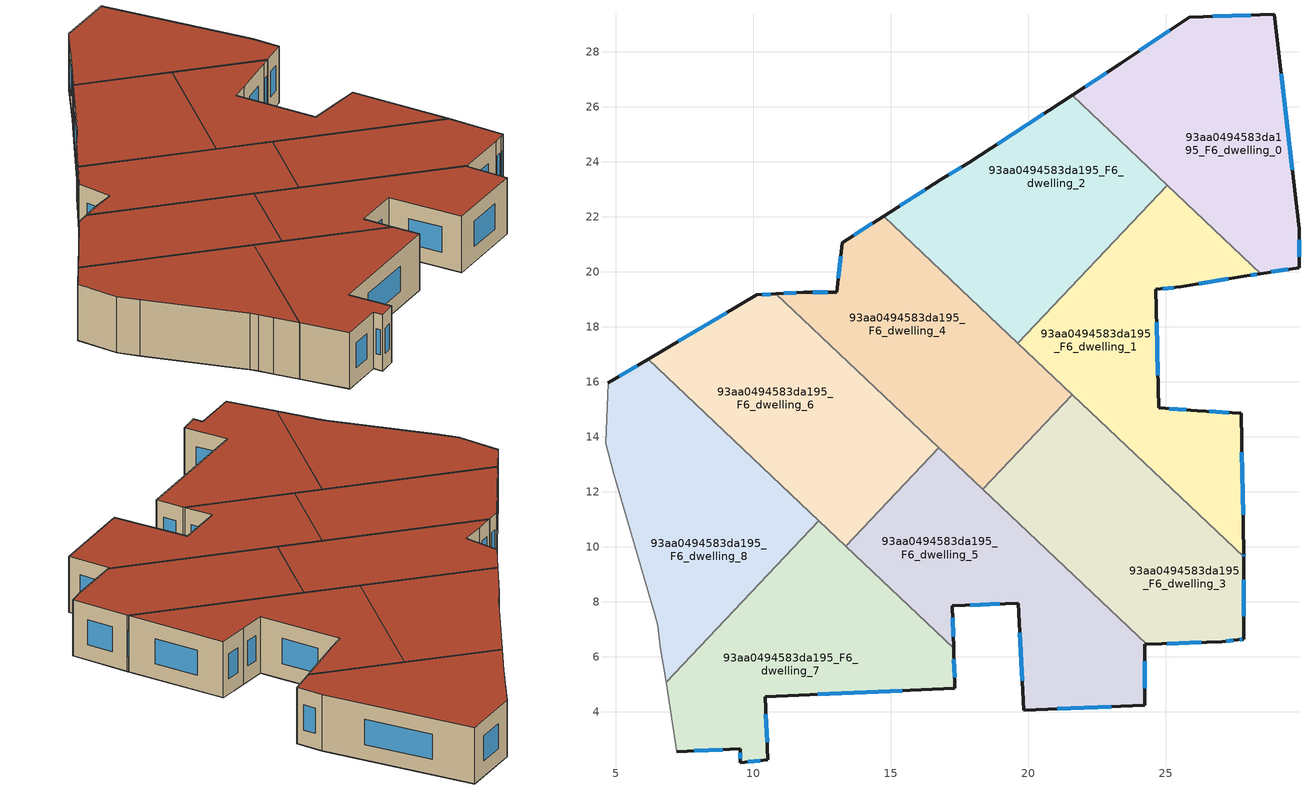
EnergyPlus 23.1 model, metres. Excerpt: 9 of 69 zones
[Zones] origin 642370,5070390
93aa0494583da195_F6_dwelling_0
 floor to 93aa0494583da195_F5_dwelling_0 (EU_floor_Construction): 29.85,20.16 29.85,21.56 28.95,29.37 25.85,29.27 24.87,28.6 25.76,22.49 28.45,19.94 z18
 floor to 93aa0494583da195_F5_dwelling_4 (EU_floor_Construction): 25.76,22.49 24.87,28.6 23.35,27.57 21.6,26.43 z18
 wall outside (EU_wall_Construction): 21.6,26.43 23.35,27.57 25.85,29.27 28.95,29.37 29.85,21.56 29.85,20.16 28.45,19.94 z18:21
 wall to 93aa0494583da195_F6_dwelling_2 (EU_wall_Construction): 25.06,23.16 21.6,26.43 z18:21
 wall to 93aa0494583da195_F6_dwelling_1 (EU_wall_Construction): 28.45,19.94 25.06,23.16 z18:21
 window (EU_Window_Construction): 29.2,27.21 29.6,23.72 / 29.85,21.18 29.85,20.55 / 29.46,20.1 28.84,20 / 22.08,26.74 22.86,27.25 / 24.04,28.04 25.16,28.8 / 26.71,29.3 28.09,29.34 z18.83:20.17
 roof outside (EU_roof_Construction): 28.95,29.37 29.85,21.56 29.85,20.16 28.45,19.94 21.6,26.43 23.35,27.57 25.85,29.27 z21
93aa0494583da195_F6_dwelling_1
 floor to 93aa0494583da195_F5_dwelling_2 (EU_floor_Construction): 24.72,16.23 24.65,19.36 25.55,19.46 26.19,19.57 25.88,21.67 23.29,21.29 19.63,17.42 22.44,14.75 22.59,14.78 22.43,15.9 z18
 floor to 93aa0494583da195_F5_dwelling_0 (EU_floor_Construction): 28.45,19.94 25.76,22.49 26.19,19.57 27.95,19.86 z18
 floor to 93aa0494583da195_F5_dwelling_1 (EU_floor_Construction): 27.85,9.64 27.85,9.75 27.75,14.86 26.15,14.96 24.74,15.06 24.72,16.23 22.43,15.9 22.59,14.78 22.62,14.58 z18
 floor to 93aa0494583da195_F5_dwelling_4 (EU_floor_Construction): 25.88,21.67 25.76,22.49 25.06,23.16 23.29,21.29 z18
 floor to 93aa0494583da195_F5_dwelling_3 (EU_floor_Construction): 22.62,14.58 22.59,14.78 22.44,14.75 z18
 wall outside (EU_wall_Construction): 28.45,19.94 27.95,19.86 25.55,19.46 24.65,19.36 24.74,15.06 26.15,14.96 27.75,14.86 27.85,9.75 27.85,9.64 z18:21
 wall to 93aa0494583da195_F6_dwelling_2 (EU_wall_Construction): 19.63,17.42 25.06,23.16 z18:21
 wall to 93aa0494583da195_F6_dwelling_3 (EU_wall_Construction): 27.85,9.64 21.6,15.54 z18:21
 wall to 93aa0494583da195_F6_dwelling_4 (EU_wall_Construction): 21.6,15.54 19.63,17.42 z18:21
 window (EU_Window_Construction): 27.28,19.75 26.21,19.57 / 25.3,19.44 24.9,19.39 / 24.67,18.17 24.72,16.25 / 25.13,15.03 25.76,14.99 / 26.59,14.93 27.3,14.89 / 27.77,13.45 27.82,11.17 / 27.85,9.72 27.85,9.67 / 28.31,19.92 28.09,19.88 z18.83:20.17
 roof outside (EU_roof_Construction): 28.45,19.94 27.95,19.86 25.55,19.46 24.65,19.36 24.74,15.06 26.15,14.96 27.75,14.86 27.85,9.75 27.85,9.64 19.63,17.42 25.06,23.16 z21
93aa0494583da195_F6_dwelling_2
 floor to 93aa0494583da195_F5_dwelling_4 (EU_floor_Construction): 23.29,21.29 25.06,23.16 21.6,26.43 17.84,23.97 17.36,23.68 17.82,20.49 z18
 floor to 93aa0494583da195_F5_dwelling_2 (EU_floor_Construction): 19.63,17.42 23.29,21.29 17.82,20.49 18.05,18.9 z18
 floor to 93aa0494583da195_F5_dwelling_6 (EU_floor_Construction): 18.05,18.9 17.36,23.68 16.84,23.37 14.75,22.03 z18
 wall outside (EU_wall_Construction): 14.75,22.03 16.84,23.37 17.84,23.97 21.6,26.43 z18:21
 wall to 93aa0494583da195_F6_dwelling_4 (EU_wall_Construction): 19.63,17.42 14.75,22.03 z18:21
 window (EU_Window_Construction): 15.33,22.4 16.26,23 / 17.12,23.53 17.57,23.8 / 18.88,24.65 20.56,25.75 z18.83:20.17
 roof outside (EU_roof_Construction): 25.06,23.16 19.63,17.42 14.75,22.03 16.84,23.37 17.84,23.97 21.6,26.43 z21
93aa0494583da195_F6_dwelling_3
 floor to 93aa0494583da195_F5_dwelling_1 (EU_floor_Construction): 27.84,6.65 27.85,9.64 22.62,14.58 23.72,7.01 24.31,6.46 27.04,6.55 z18
 floor to 93aa0494583da195_F5_dwelling_3 (EU_floor_Construction): 23.72,7.01 22.62,14.58 22.44,14.75 20.6,14.49 18.95,12.74 19.16,11.33 z18
 floor to 93aa0494583da195_F5_dwelling_5 (EU_floor_Construction): 19.15,11.34 18.95,12.74 18.34,12.1 z18
 floor to 93aa0494583da195_F5_dwelling_2 (EU_floor_Construction): 22.44,14.75 21.6,15.54 20.6,14.49 z18
 wall outside (EU_wall_Construction): 27.85,9.64 27.84,6.65 27.63,6.62 27.04,6.55 24.31,6.46 z18:21
 wall to 93aa0494583da195_F6_dwelling_4 (EU_wall_Construction): 18.34,12.1 21.6,15.54 z18:21
 wall to 93aa0494583da195_F6_dwelling_5 (EU_wall_Construction): 24.31,6.46 18.34,12.1 z18:21
 window (EU_Window_Construction): 27.78,6.64 27.69,6.63 / 27.47,6.61 27.21,6.57 / 26.29,6.53 25.07,6.48 / 27.85,8.81 27.84,7.48 z18.83:20.17
 roof outside (EU_roof_Construction): 27.85,9.64 27.84,6.65 27.63,6.62 27.04,6.55 24.31,6.46 18.34,12.1 21.6,15.54 z21
93aa0494583da195_F6_dwelling_4
 floor to 93aa0494583da195_F5_dwelling_6 (EU_floor_Construction): 18.69,14.52 18.05,18.9 14.75,22.03 13.24,21.07 13.04,19.27 12.86,19.27 13.2,16.97 16.18,14.15 z18
 floor to 93aa0494583da195_F5_dwelling_8 (EU_floor_Construction): 13.2,16.97 12.86,19.27 11.84,19.27 10.83,19.21 z18
 floor to 93aa0494583da195_F5_dwelling_2 (EU_floor_Construction): 20.6,14.49 21.6,15.54 18.05,18.9 18.74,14.21 z18
 floor to 93aa0494583da195_F5_dwelling_3 (EU_floor_Construction): 18.95,12.74 20.6,14.49 18.74,14.21 z18
 floor to 93aa0494583da195_F5_dwelling_5 (EU_floor_Construction): 18.34,12.1 18.95,12.74 18.69,14.52 16.18,14.15 z18
 wall outside (EU_wall_Construction): 10.83,19.21 11.84,19.27 13.04,19.27 13.24,21.07 14.75,22.03 z18:21
 wall to 93aa0494583da195_F6_dwelling_6 (EU_wall_Construction): 16.75,13.6 10.83,19.21 z18:21
 wall to 93aa0494583da195_F6_dwelling_5 (EU_wall_Construction): 18.34,12.1 16.75,13.6 z18:21
 window (EU_Window_Construction): 13.66,21.33 14.33,21.76 / 11.11,19.22 11.56,19.25 / 12.17,19.27 12.71,19.27 / 13.09,19.77 13.18,20.57 z18.83:20.17
 roof outside (EU_roof_Construction): 21.6,15.54 18.34,12.1 10.83,19.21 11.84,19.27 13.04,19.27 13.24,21.07 14.75,22.03 z21
93aa0494583da195_F6_dwelling_5
 floor to 93aa0494583da195_F5_dwelling_3 (EU_floor_Construction): 24.12,4.25 23.72,7.01 19.16,11.33 19.64,7.96 19.84,4.05 z18
 floor to 93aa0494583da195_F5_dwelling_1 (EU_floor_Construction): 24.24,4.25 24.24,6.45 24.31,6.46 23.72,7.01 24.12,4.25 z18
 floor to 93aa0494583da195_F5_dwelling_5 (EU_floor_Construction): 19.64,7.96 19.16,11.33 16.75,13.6 14.1,10.8 14.35,9.09 17.29,6.31 17.24,7.85 z18
 floor to 93aa0494583da195_F5_dwelling_9 (EU_floor_Construction): 14.31,9.33 14.1,10.8 13.37,10.02 14.12,9.31 z18
 floor adiabatic (EU_floor_Construction): 14.35,9.09 14.1,10.8 14.31,9.33 14.12,9.31 13.36,10.02 z18
 wall outside (EU_wall_Construction): 24.31,6.46 24.24,6.45 24.24,4.25 19.84,4.05 19.64,7.96 17.24,7.86 17.29,6.31 z18:21
 wall to 93aa0494583da195_F6_dwelling_6 (EU_wall_Construction): 13.36,10.02 16.75,13.6 z18:21
 wall to 93aa0494583da195_F6_dwelling_7 (EU_wall_Construction): 17.29,6.31 13.36,10.02 z18:21
 window (EU_Window_Construction): 24.24,5.84 24.24,4.86 / 23.02,4.2 21.06,4.11 / 19.78,5.13 19.69,6.88 / 18.97,7.93 17.9,7.88 / 17.25,7.43 17.27,6.74 z18.83:20.17
 roof outside (EU_roof_Construction): 24.31,6.46 24.24,6.45 24.24,4.25 19.84,4.05 19.64,7.96 17.24,7.86 17.29,6.31 13.36,10.02 16.75,13.6 z21
93aa0494583da195_F6_dwelling_6
 floor to 93aa0494583da195_F5_dwelling_8 (EU_floor_Construction): 13.93,11.93 13.2,16.97 10.83,19.21 10.14,19.17 10.08,19.14 7.51,17.61 7.86,15.24 11.69,11.6 z18
 floor to 93aa0494583da195_F5_dwelling_6 (EU_floor_Construction): 16.18,14.15 13.2,16.97 13.66,13.78 z18
 floor to 93aa0494583da195_F5_dwelling_9 (EU_floor_Construction): 7.86,15.24 7.51,17.61 6.18,16.82 z18; 13.37,10.02 14.1,10.8 13.93,11.93 11.69,11.6 z18
 floor to 93aa0494583da195_F5_dwelling_5 (EU_floor_Construction): 14.1,10.8 16.75,13.6 16.18,14.15 13.66,13.78 z18
 wall outside (EU_wall_Construction): 6.18,16.82 10.14,19.17 10.83,19.21 z18:21
 wall to 93aa0494583da195_F6_dwelling_8 (EU_wall_Construction): 12.39,10.95 6.18,16.82 z18:21
 wall to 93aa0494583da195_F6_dwelling_7 (EU_wall_Construction): 13.37,10.02 12.39,10.95 z18:21
 window (EU_Window_Construction): 10.33,19.18 10.64,19.2 / 7.27,17.47 9.04,18.52 z18.83:20.17
 roof outside (EU_roof_Construction): 16.75,13.6 13.36,10.02 6.18,16.82 10.14,19.17 10.83,19.21 z21
93aa0494583da195_F6_dwelling_7
 floor to 93aa0494583da195_F5_dwelling_5 (EU_floor_Construction): 17.34,4.85 17.29,6.31 14.35,9.09 14.98,4.75 z18
 floor to 93aa0494583da195_F5_dwelling_7 (EU_floor_Construction): 14.98,4.75 14.35,9.09 14.12,9.31 10.31,8.75 6.83,5.08 7.23,2.56 9.53,2.66 9.53,2.16 9.76,2.18 10.53,2.25 10.43,4.56 z18
 floor to 93aa0494583da195_F5_dwelling_9 (EU_floor_Construction): 14.12,9.31 12.39,10.95 10.31,8.75 z18
 wall outside (EU_wall_Construction): 17.29,6.31 17.34,4.85 10.43,4.56 10.53,2.25 9.53,2.16 9.53,2.66 7.23,2.56 z18:21
 wall adiabatic (EU_wall_Construction): 7.23,2.56 6.83,5.08 z18:21
 wall to 93aa0494583da195_F6_dwelling_8 (EU_wall_Construction): 6.83,5.08 12.39,10.95 z18:21
 window (EU_Window_Construction): 15.43,4.77 12.34,4.64 / 10.46,3.92 10.5,2.89 / 10.25,2.23 9.81,2.18 / 9.53,2.29 9.53,2.52 / 8.89,2.63 7.87,2.58 / 17.3,5.91 17.32,5.26 z18.83:20.17
 roof outside (EU_roof_Construction): 17.29,6.31 17.34,4.85 10.43,4.56 10.53,2.25 9.53,2.16 9.53,2.66 7.23,2.56 6.83,5.08 12.39,10.95 z21
93aa0494583da195_F6_dwelling_8
 floor to 93aa0494583da195_F5_dwelling_7 (EU_floor_Construction): 6.83,5.08 10.31,8.75 6.25,8.16 6.43,7.56 6.53,7.16 6.63,6.36 z18
 floor to 93aa0494583da195_F5_dwelling_9 (EU_floor_Construction): 10.31,8.75 12.39,10.95 11.69,11.6 8.45,11.13 7.86,15.24 6.18,16.82 4.73,15.97 4.63,13.76 4.93,12.66 6.25,8.16 z18
 floor to 93aa0494583da195_F5_dwelling_8 (EU_floor_Construction): 11.69,11.6 7.86,15.24 8.45,11.13 z18
 wall outside (EU_wall_Construction): 4.73,15.97 6.18,16.82 z18:21
 wall adiabatic (EU_wall_Construction): 6.83,5.08 6.63,6.36 6.53,7.16 6.43,7.56 4.93,12.66 4.63,13.76 4.73,15.97 z18:21
 window (EU_Window_Construction): 5.13,16.2 5.78,16.59 z18.83:20.17
 roof outside (EU_roof_Construction): 12.39,10.95 6.83,5.08 6.63,6.36 6.53,7.16 6.43,7.56 4.93,12.66 4.63,13.76 4.73,15.97 6.18,16.82 z21
[Building]
EU S2 Campaign: North Axis=0; Terrain=City; Solar Distribution=FullExterior
[Site:Location]
Lyon-Bron: Latitude=45.75; Longitude=5; Time Zone=1; Elevation=198
[SizingPeriod:WeatherFileDays]
AnnualSizingPeriod: Begin Month=1; Begin Day of Month=1; End Month=12; End Day of Month=31; Day of Week for Start Day=Monday; Use Weather File Daylight Saving Period=No; Use Weather File Rain and Snow Indicators=No
[MATERIAL]
EU_InternalMass_Material: Roughness=MediumRough; Thickness=0.1; Conductivity=1; Density=1800; Specific Heat=900; Thermal Absorptance=0.9; Solar Absorptance=0.7; Visible Absorptance=0.7
[MATERIAL:NOMASS] Roughness=MediumRough; Thermal Absorptance=0.9; Solar Absorptance=0.7; Visible Absorptance=0.7
Name | Thermal Resistance
EU_wall_NoMass | 1.97775
EU_roof_NoMass | 1.81626
EU_floor_NoMass | 1.84812
[WINDOWMATERIAL:SIMPLEGLAZINGSYSTEM]
EU_Window_SimpleGlazing: UFactor=3.27502; Solar Heat Gain Coefficient=0.76; Visible Transmittance=0.76
[CONSTRUCTION]
EU_wall_Construction: EU_wall_NoMass
EU_roof_Construction: EU_roof_NoMass
EU_floor_Construction: EU_floor_NoMass
EU_InternalMass_Construction: EU_InternalMass_Material
EU_Window_Construction: EU_Window_SimpleGlazing
[ZONE] Type=1; Multiplier=1; Ceiling Height=autocalculate; Floor Area=autocalculate; Part of Total Floor Area=Yes
Name | Volume
93aa0494583da195_F6_dwelling_0 | 135.672
93aa0494583da195_F6_dwelling_1 | 135.684
93aa0494583da195_F6_dwelling_2; 93aa0494583da195_F6_dwelling_5 | 135.668
93aa0494583da195_F6_dwelling_3 | 135.674
93aa0494583da195_F6_dwelling_4 | 135.66
93aa0494583da195_F6_dwelling_6 | 135.658
93aa0494583da195_F6_dwelling_7 | 135.675
93aa0494583da195_F6_dwelling_8 | 135.669
[INTERNALMASS] Construction=EU_InternalMass_Construction
Name | Zone or ZoneList | Surface Area
93aa0494583da195_F6_dwelling_0_EU_InternalMass | 93aa0494583da195_F6_dwelling_0 | 45.2239
93aa0494583da195_F6_dwelling_1_EU_InternalMass | 93aa0494583da195_F6_dwelling_1 | 45.2276
93aa0494583da195_F6_dwelling_2_EU_InternalMass | 93aa0494583da195_F6_dwelling_2 | 45.2229
93aa0494583da195_F6_dwelling_3_EU_InternalMass | 93aa0494583da195_F6_dwelling_3 | 45.224
93aa0494583da195_F6_dwelling_4_EU_InternalMass | 93aa0494583da195_F6_dwelling_4 | 45.2193
93aa0494583da195_F6_dwelling_5_EU_InternalMass | 93aa0494583da195_F6_dwelling_5 | 45.2225
93aa0494583da195_F6_dwelling_6_EU_InternalMass | 93aa0494583da195_F6_dwelling_6 | 45.2183
93aa0494583da195_F6_dwelling_7_EU_InternalMass | 93aa0494583da195_F6_dwelling_7 | 45.2256
93aa0494583da195_F6_dwelling_8_EU_InternalMass | 93aa0494583da195_F6_dwelling_8 | 45.2224
[OTHEREQUIPMENT] Fuel Type=Electricity; Design Level Calculation Method=Watts/Area; Power per Zone Floor Area=1; Fraction Latent=0; Fraction Radiant=0; Fraction Lost=0; Carbon Dioxide Generation Rate=0; EndUse Subcategory=EU_Step8_InternalGains
Name | Zone or ZoneList or Space or SpaceList | Schedule
EU_Step8_InternalGain_93aa0494583da195_F6_dwelling_0_f000 | 93aa0494583da195_F6_dwelling_0 | EU_Step8_GainSchedule_93aa0494583da195_F6_dwelling_0_f000
EU_Step8_InternalGain_93aa0494583da195_F6_dwelling_1_f000 | 93aa0494583da195_F6_dwelling_1 | EU_Step8_GainSchedule_93aa0494583da195_F6_dwelling_1_f000
EU_Step8_InternalGain_93aa0494583da195_F6_dwelling_2_f000 | 93aa0494583da195_F6_dwelling_2 | EU_Step8_GainSchedule_93aa0494583da195_F6_dwelling_2_f000
EU_Step8_InternalGain_93aa0494583da195_F6_dwelling_3_f000 | 93aa0494583da195_F6_dwelling_3 | EU_Step8_GainSchedule_93aa0494583da195_F6_dwelling_3_f000
EU_Step8_InternalGain_93aa0494583da195_F6_dwelling_4_f000 | 93aa0494583da195_F6_dwelling_4 | EU_Step8_GainSchedule_93aa0494583da195_F6_dwelling_4_f000
EU_Step8_InternalGain_93aa0494583da195_F6_dwelling_5_f000 | 93aa0494583da195_F6_dwelling_5 | EU_Step8_GainSchedule_93aa0494583da195_F6_dwelling_5_f000
EU_Step8_InternalGain_93aa0494583da195_F6_dwelling_6_f000 | 93aa0494583da195_F6_dwelling_6 | EU_Step8_GainSchedule_93aa0494583da195_F6_dwelling_6_f000
EU_Step8_InternalGain_93aa0494583da195_F6_dwelling_7_f000 | 93aa0494583da195_F6_dwelling_7 | EU_Step8_GainSchedule_93aa0494583da195_F6_dwelling_7_f000
EU_Step8_InternalGain_93aa0494583da195_F6_dwelling_8_f000 | 93aa0494583da195_F6_dwelling_8 | EU_Step8_GainSchedule_93aa0494583da195_F6_dwelling_8_f000
[ZONEVENTILATION:DESIGNFLOWRATE] Schedule=EU_AlwaysOn; Design Flow Rate Calculation Method=AirChanges/Hour; Air Changes per Hour=0.759424; Ventilation Type=Natural; Fan Pressure Rise=0; Fan Total Efficiency=1; Constant Term Coefficient=1; Temperature Term Coefficient=0; Velocity Term Coefficient=0; Velocity Squared Term Coefficient=0; Minimum Indoor Temperature=-100; Maximum Indoor Temperature=100; Delta Temperature=-100; Minimum Outdoor Temperature=-100; Maximum Outdoor Temperature=100; Maximum Wind Speed=40
Name | Zone or ZoneList or Space or SpaceList
EU_ConstantAir_93aa0494583da195_F6_dwelling_0 | 93aa0494583da195_F6_dwelling_0
EU_ConstantAir_93aa0494583da195_F6_dwelling_1 | 93aa0494583da195_F6_dwelling_1
EU_ConstantAir_93aa0494583da195_F6_dwelling_2 | 93aa0494583da195_F6_dwelling_2
EU_ConstantAir_93aa0494583da195_F6_dwelling_3 | 93aa0494583da195_F6_dwelling_3
EU_ConstantAir_93aa0494583da195_F6_dwelling_4 | 93aa0494583da195_F6_dwelling_4
EU_ConstantAir_93aa0494583da195_F6_dwelling_5 | 93aa0494583da195_F6_dwelling_5
EU_ConstantAir_93aa0494583da195_F6_dwelling_6 | 93aa0494583da195_F6_dwelling_6
EU_ConstantAir_93aa0494583da195_F6_dwelling_7 | 93aa0494583da195_F6_dwelling_7
EU_ConstantAir_93aa0494583da195_F6_dwelling_8 | 93aa0494583da195_F6_dwelling_8
[HVACTEMPLATE:THERMOSTAT] Constant Heating Setpoint=20; Constant Cooling Setpoint=50
EU_HeatOnly_93aa0494583da195_F5_dwelling_0; EU_HeatOnly_93aa0494583da195_F5_dwelling_1; EU_HeatOnly_93aa0494583da195_F5_dwelling_2; EU_HeatOnly_93aa0494583da195_F5_dwelling_3; EU_HeatOnly_93aa0494583da195_F5_dwelling_4; EU_HeatOnly_93aa0494583da195_F5_dwelling_5; EU_HeatOnly_93aa0494583da195_F5_dwelling_6; EU_HeatOnly_93aa0494583da195_F5_dwelling_7; EU_HeatOnly_93aa0494583da195_F5_dwelling_8; EU_HeatOnly_93aa0494583da195_F5_dwelling_9; EU_HeatOnly_93aa0494583da195_F6_dwelling_0; EU_HeatOnly_93aa0494583da195_F6_dwelling_1; EU_HeatOnly_93aa0494583da195_F6_dwelling_2; EU_HeatOnly_93aa0494583da195_F6_dwelling_3; EU_HeatOnly_93aa0494583da195_F6_dwelling_4; EU_HeatOnly_93aa0494583da195_F6_dwelling_5; EU_HeatOnly_93aa0494583da195_F6_dwelling_6; EU_HeatOnly_93aa0494583da195_F6_dwelling_7; EU_HeatOnly_93aa0494583da195_F6_dwelling_8
[HVACTEMPLATE:ZONE:IDEALLOADSAIRSYSTEM] System Availability Schedule=EU_AlwaysOn; Maximum Heating Supply Air Temperature=50; Minimum Cooling Supply Air Temperature=13; Maximum Heating Supply Air Humidity Ratio=0.0156; Minimum Cooling Supply Air Humidity Ratio=0.0077; Heating Limit=NoLimit; Cooling Limit=NoLimit; Heating Availability Schedule=EU_AlwaysOn; Cooling Availability Schedule=EU_CoolingOff; Dehumidification Control Type=ConstantSensibleHeatRatio; Cooling Sensible Heat Ratio=0.7; Dehumidification Setpoint=60; Humidification Control Type=None; Humidification Setpoint=30; Outdoor Air Method=None; Outdoor Air Flow Rate per Person=0.00944; Outdoor Air Flow Rate per Zone Floor Area=0; Outdoor Air Flow Rate per Zone=0; Demand Controlled Ventilation Type=None; Outdoor Air Economizer Type=NoEconomizer; Heat Recovery Type=None; Sensible Heat Recovery Effectiveness=0.7; Latent Heat Recovery Effectiveness=0.65
Name | Template Thermostat
93aa0494583da195_F6_dwelling_0 | EU_HeatOnly_93aa0494583da195_F6_dwelling_0
93aa0494583da195_F6_dwelling_1 | EU_HeatOnly_93aa0494583da195_F6_dwelling_1
93aa0494583da195_F6_dwelling_2 | EU_HeatOnly_93aa0494583da195_F6_dwelling_2
93aa0494583da195_F6_dwelling_3 | EU_HeatOnly_93aa0494583da195_F6_dwelling_3
93aa0494583da195_F6_dwelling_4 | EU_HeatOnly_93aa0494583da195_F6_dwelling_4
93aa0494583da195_F6_dwelling_5 | EU_HeatOnly_93aa0494583da195_F6_dwelling_5
93aa0494583da195_F6_dwelling_6 | EU_HeatOnly_93aa0494583da195_F6_dwelling_6
93aa0494583da195_F6_dwelling_7 | EU_HeatOnly_93aa0494583da195_F6_dwelling_7
93aa0494583da195_F6_dwelling_8 | EU_HeatOnly_93aa0494583da195_F6_dwelling_8
[SIZING:ZONE] Zone Cooling Design Supply Air Temperature Input Method=SupplyAirTemperature; Zone Cooling Design Supply Air Temperature=13; Zone Heating Design Supply Air Temperature Input Method=SupplyAirTemperature; Zone Heating Design Supply Air Temperature=50; Zone Cooling Design Supply Air Humidity Ratio=0.008; Zone Heating Design Supply Air Humidity Ratio=0.008; Cooling Design Air Flow Method=DesignDay; Cooling Design Air Flow Rate=0; Cooling Minimum Air Flow per Zone Floor Area=0.000762; Cooling Minimum Air Flow=0; Cooling Minimum Air Flow Fraction=0.2; Heating Design Air Flow Method=DesignDay; Heating Design Air Flow Rate=0; Heating Maximum Air Flow per Zone Floor Area=0.002032; Heating Maximum Air Flow=0.141576; Heating Maximum Air Flow Fraction=0.3; Account for Dedicated Outdoor Air System=No; Dedicated Outdoor Air System Control Strategy=NeutralSupplyAir; Dedicated Outdoor Air Low Setpoint Temperature for Design=autosize; Dedicated Outdoor Air High Setpoint Temperature for Design=autosize; Zone Load Sizing Method=Sensible Load Only No Latent Load; Zone Latent Cooling Design Supply Air Humidity Ratio Input Method=HumidityRatioDifference; Zone Cooling Design Supply Air Humidity Ratio Difference=0.005; Zone Latent Heating Design Supply Air Humidity Ratio Input Method=HumidityRatioDifference; Zone Humidification Design Supply Air Humidity Ratio Difference=0.005
93aa0494583da195_F6_dwelling_0; 93aa0494583da195_F6_dwelling_1; 93aa0494583da195_F6_dwelling_2; 93aa0494583da195_F6_dwelling_3; 93aa0494583da195_F6_dwelling_4; 93aa0494583da195_F6_dwelling_5; 93aa0494583da195_F6_dwelling_6; 93aa0494583da195_F6_dwelling_7; 93aa0494583da195_F6_dwelling_8
[SCHEDULE:CONSTANT]
Name | Hourly Value
EU_AlwaysOn | 1
EU_CoolingOff | 0
[SCHEDULE:FILE] Column Number=1; Rows to Skip at Top=0; Number of Hours of Data=8760; Column Separator=Comma; Interpolate to Timestep=No; Minutes per Item=60; Adjust Schedule for Daylight Savings=Yes
Name | File
EU_Step8_GainSchedule_93aa0494583da195_F6_dwelling_0_f000 | ../../schedules/93aa0494583da195/93aa0494583da195_F6_dwelling_0_f000_gain.csv
EU_Step8_GainSchedule_93aa0494583da195_F6_dwelling_1_f000 | ../../schedules/93aa0494583da195/93aa0494583da195_F6_dwelling_1_f000_gain.csv
EU_Step8_GainSchedule_93aa0494583da195_F6_dwelling_2_f000 | ../../schedules/93aa0494583da195/93aa0494583da195_F6_dwelling_2_f000_gain.csv
EU_Step8_GainSchedule_93aa0494583da195_F6_dwelling_3_f000 | ../../schedules/93aa0494583da195/93aa0494583da195_F6_dwelling_3_f000_gain.csv
EU_Step8_GainSchedule_93aa0494583da195_F6_dwelling_4_f000 | ../../schedules/93aa0494583da195/93aa0494583da195_F6_dwelling_4_f000_gain.csv
EU_Step8_GainSchedule_93aa0494583da195_F6_dwelling_5_f000 | ../../schedules/93aa0494583da195/93aa0494583da195_F6_dwelling_5_f000_gain.csv
EU_Step8_GainSchedule_93aa0494583da195_F6_dwelling_6_f000 | ../../schedules/93aa0494583da195/93aa0494583da195_F6_dwelling_6_f000_gain.csv
EU_Step8_GainSchedule_93aa0494583da195_F6_dwelling_7_f000 | ../../schedules/93aa0494583da195/93aa0494583da195_F6_dwelling_7_f000_gain.csv
EU_Step8_GainSchedule_93aa0494583da195_F6_dwelling_8_f000 | ../../schedules/93aa0494583da195/93aa0494583da195_F6_dwelling_8_f000_gain.csv
